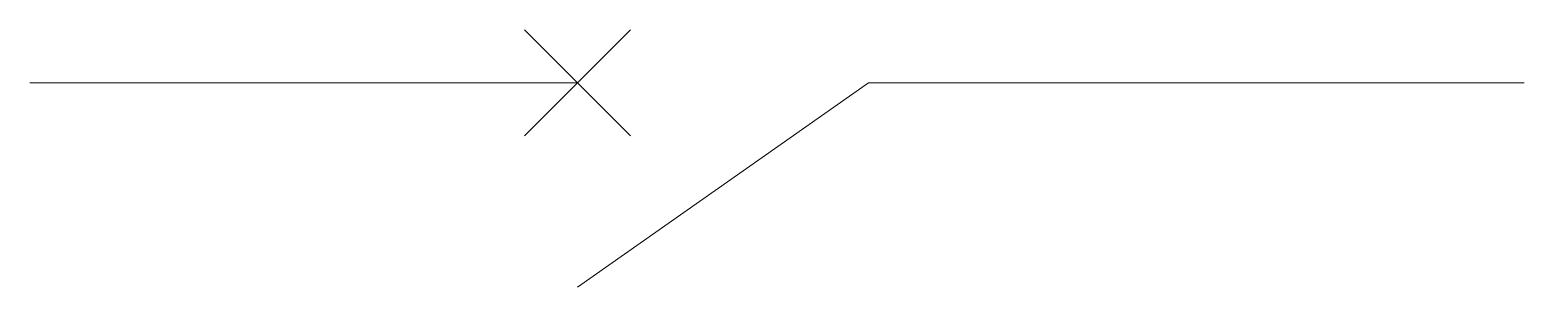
# Model space of a CAD drawing. Header units: millimetres. Extents: x 0 to 759, y -103 to 28.
import ezdxf

# ---------------------------------------------------------------- set-up
doc = ezdxf.new("R2010")
doc.units = ezdxf.units.MM

msp = doc.modelspace()

# ---------------------------------------------------------------- linework, layer by layer
at = {"color": 7, "linetype": 'Continuous', "lineweight": 0, "ltscale": 8.64408}
for p, q in [((278.1, 0.87), (251.23, 27.74)), ((278.1, 0.87), (304.97, 27.74)), ((-0.26, 0.87), (278.1, 0.87)), ((278.1, 0.87), (251.23, -26)), ((426.07, 0.87), (278.1, -102.74)), ((278.1, 0.87), (304.97, -26)), ((426.07, 0.87), (759.31, 0.87))]:
    msp.add_line(p, q, dxfattribs=at)

doc.saveas('drawing.dxf')
